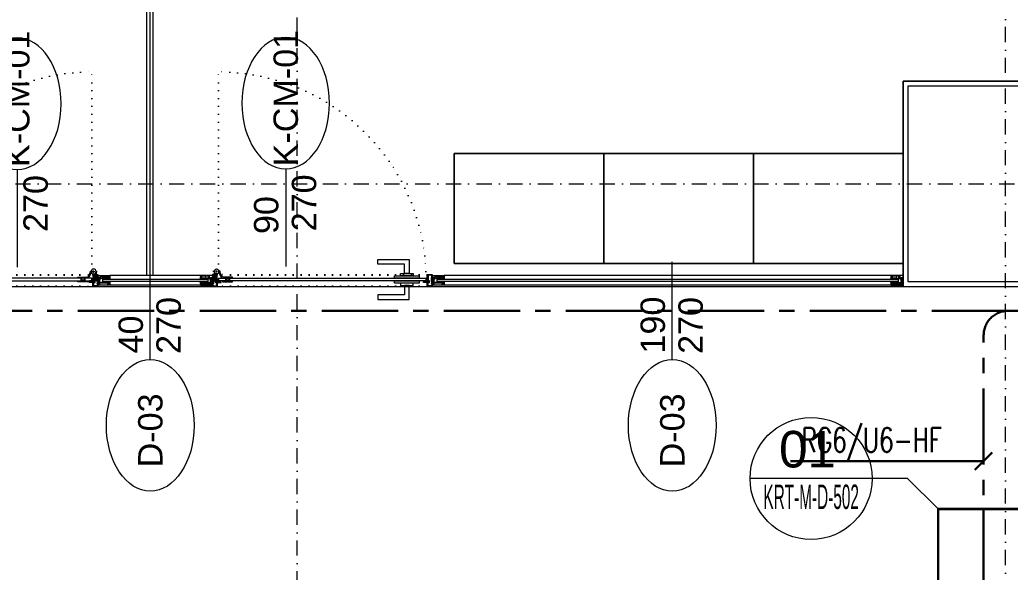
# Model space of a CAD drawing. Extents: x -2598 to 23780, y 0 to 8114.
# Drawn here: x 9563.5 to 9969.4, y 2245.9 to 2472.2 of the extents above; entities that cross this region are included whole.
import ezdxf
from ezdxf.enums import TextEntityAlignment as Align
from ezdxf.xclip import XClip

# ---------------------------------------------------------------- set-up
doc = ezdxf.new("R2010")
doc.units = 0
doc.header["$LTSCALE"] = 25
doc.header["$MEASUREMENT"] = 0
doc.header["$XCLIPFRAME"] = 0
for name, pattern in [('CENTER', [2, 1.25, -0.25, 0.25, -0.25]), ('DASHDOT', [1, 0.5, -0.25, 0, -0.25]), ('DASHDOT2', [0.5, 0.25, -0.125, 0, -0.125]), ('DOT2', [0.125, 0, -0.125]), ('HIDDEN2', [4.7625, 3.175, -1.5875])]:
    doc.linetypes.add(name, pattern=pattern)
doc.layers.get('0').update_dxf_attribs({"color": 9, "lineweight": 9})
for name, color, linetype, lineweight in [('0 @ 1', 9, 'Continuous', 9), ('01', 9, 'Continuous', 9), ('05', 9, 'Continuous', 9), ('06C', 9, 'Continuous', 9), ('06D', 9, 'Continuous', 9), ('07K', 9, 'Continuous', 9), ('10', 9, 'Continuous', 9), ('14', 9, 'Continuous', 9), ('15', 9, 'Continuous', 9), ('20', 9, 'DOT2', 9), ('21', 9, 'Continuous', 9), ('22', 8, 'Continuous', 9), ('24', 9, 'DASHDOT2', 9), ('35', 9, 'Continuous', 9), ('E-KABLO', 7, 'Continuous', 30)]:
    doc.layers.add(name, color=color, linetype=linetype, lineweight=lineweight)
doc.styles.add('Arial', font='arial.ttf', dxfattribs={"height": 2.5})
doc.styles.add('E-YAZI', font='txttw.shx')
pattern_1 = [(225, (-604.72494, -2171.82614), (-0.0883883476, 0.0883883476), []), (135, (-604.72494, -2171.82614), (0.0883883476, 0.0883883476), [])]

# ---------------------------------------------------------------- blocks, each defined once
blk = doc.blocks.new('0_doorno')
blk.add_lwpolyline([(4.5, 0), (12.5, 0)])
blk.add_ellipse((-0.891, 0), major_axis=(-5.391, 0), ratio=0.666667)
at = {"style": 'Arial'}
blk.add_attdef('YUKSEKLIK', text='', height=2, dxfattribs=at).set_placement((5, 12.3), align=Align.TOP_LEFT)
blk.add_attdef('KAPINO', text='', height=2, dxfattribs=at).set_placement((0, 0), align=Align.MIDDLE)
blk.add_attdef('GENISLIK', text='', height=2, dxfattribs=at).set_placement((5, -3.789), align=Align.BOTTOM_LEFT)
blk = doc.blocks.new('0_detailbox1')
blk.add_lwpolyline([(10.411, -2.5), (7.911, 0), (-5, 0)])
blk.add_circle((0, 0), 5)
at = {"style": 'Arial'}
blk.add_attdef('DETAYADI', text='', height=3, dxfattribs=at).set_placement((0, 0), align=Align.BOTTOM_CENTER)
blk.add_attdef('PAFTAADI', text='', height=2, dxfattribs=at).set_placement((0, -0.5), align=Align.TOP_CENTER)
blk = doc.blocks.new('Group-41-1')
for p, q in [((384804.5645, 69162.035), (384804.5645, 69161.585)), ((384805.1779, 69162.035), (384804.5645, 69162.035)), ((384805.1779, 69161.585), (384805.1779, 69162.035)), ((384804.5645, 69161.585), (384805.1779, 69161.585))]:
    blk.add_line(p, q)
at = {"flags": 128}
blk.add_lwpolyline([(384804.5645, 69162.035), (384805.1779, 69162.035), (384805.1779, 69161.585), (384804.5645, 69161.585)], close=True, dxfattribs=at)
blk = doc.blocks.new('Group-42-1')
at = {"layer": '05', "color": 7}
for p in [(-1.2267, 0), (-0.6133, 0), (0, 0)]:
    blk.add_blockref('Group-41-1', p, dxfattribs=at)
blk = doc.blocks.new('p-kolon_80x80')
blk.add_lwpolyline([(-40, -40), (40, -40), (40, 40), (-40, 40)], close=True)
blk = doc.blocks.new('g-kapı kolu-p')
for points in [[(11.85, 8.21), (-0.95, 8.21), (-0.95, 2.41), (0.95, 2.41), (0.95, 6.31), (11.85, 6.31), (11.85, 8.21)], [(11.85, -8.21), (-0.95, -8.21), (-0.95, -2.41), (0.95, -2.41), (0.95, -6.31), (11.85, -6.31), (11.85, -8.21)]]:
    blk.add_lwpolyline(points)
for points in [[(-5, 0.5), (5, 0.5), (5, 1.5), (-5, 1.5)], [(-2.65, 1.5), (2.65, 1.5), (2.65, 2.41), (-2.65, 2.41)], [(-5, -1.5), (5, -1.5), (5, -0.5), (-5, -0.5)], [(-2.65, -1.5), (2.65, -1.5), (2.65, -2.41), (-2.65, -2.41)]]:
    blk.add_lwpolyline(points, close=True)
blk = doc.blocks.new('k-cambölme-kapı-p')
at = {"layer": '10'}
h = blk.add_hatch(dxfattribs=at)
h.set_pattern_fill('NET', color=256, angle=135, style=0)
h.set_pattern_definition([(135, (3753.7029, 560.85184), (-0.0883883476, -0.0883883476), []), (225, (3753.7029, 560.85184), (0.0883883476, -0.0883883476), [])])
h.paths.add_polyline_path([(2.08, -0.06), (2.08, 0.02), (2.07, 0.04), (2.05, 0.07), (2.01, 0.09), (1.98, 0.1), (1.97, 0.1), (1.97, -0.29), (1.94, -0.29), (1.94, -0.43), (1.88, -0.49), (1.67, -0.49), (1.82, -0.29), (1.73, -0.29), (1.53, -0.5), (1.44, -0.5), (1.62, -0.32), (1.62, -0.29), (1.51, -0.29), (1.34, -0.42), (1.32, -0.44), (1.3, -0.48), (1.29, -0.51), (1.26, -0.57), (1.26, -0.31), (1.32, -0.29), (1.23, -0.29), (1.23, -0.53), (1.23, -0.59), (1.24, -0.62), (1.26, -0.64), (3.47, -0.64), (3.47, -0.58), (3.38, -0.35), (3.38, -0.3), (3.42, -0.25), (3.42, -0.2), (3.38, -0.16), (2.73, -0.16), (2.74, -0.2), (2.91, -0.2, -1), (2.91, -0.25)])
h.paths.add_polyline_path([(2.05, -0.18), (2.05, -0.21), (2.08, -0.23), (2.11, -0.24), (2.15, -0.25), (2.95, -0.27), (2.92, -0.29), (2.55, -0.29), (2.54, -0.31), (2.52, -0.33), (2.5, -0.34), (2.48, -0.34), (2.46, -0.34), (2.44, -0.32), (2.42, -0.3), (2.08, -0.3), (1.99, -0.11), (1.99, -0.07), (2.05, -0.07)], flags=16)
h.paths.add_polyline_path([(2.41, -0.34), (2.51, -0.5), (2.08, -0.5), (2.08, -0.34)], flags=16)
h.paths.add_polyline_path([(2.55, -0.33), (2.89, -0.33), (2.94, -0.33), (3.28, -0.34, 0.166992), (3.34, -0.55), (2.72, -0.55), (2.55, -0.36)], flags=16)
h.paths.add_polyline_path([(3.02, -0.22), (3.02, -0.2), (3.33, -0.2, 0.10606), (3.29, -0.33), (3.01, -0.27)], flags=16)
h = blk.add_hatch(dxfattribs=at)
h.set_pattern_fill('NET', color=256, angle=135, style=0)
h.set_pattern_definition([(45, (474.94443, 2280.71206), (0.0883883476, -0.0883883476), []), (315, (474.94443, 2280.71206), (-0.0883883476, -0.0883883476), [])])
h.paths.add_polyline_path([(87.27, -0.16), (87.26, -0.2), (87.09, -0.2, 1), (87.09, -0.25), (87.92, -0.25), (87.92, -0.01), (87.93, 0.03), (87.96, 0.05), (88, 0.07), (88.03, 0.07), (88.03, -0.29), (88.06, -0.29), (88.06, -0.43), (88.12, -0.49), (88.33, -0.49), (88.18, -0.29), (88.27, -0.29), (88.47, -0.5), (88.56, -0.5), (88.38, -0.32), (88.38, -0.29), (88.49, -0.29), (88.66, -0.42), (88.68, -0.44), (88.7, -0.48), (88.71, -0.51), (88.74, -0.57), (88.74, -0.31), (88.68, -0.29), (88.77, -0.29), (88.77, -0.53), (88.77, -0.59), (88.76, -0.62), (88.74, -0.64), (86.53, -0.64), (86.53, -0.58), (86.62, -0.35), (86.62, -0.3), (86.58, -0.25), (86.58, -0.2), (86.62, -0.16)])
h.paths.add_polyline_path([(87.28, -0.55), (87.45, -0.36), (87.45, -0.33), (87.11, -0.33), (87.06, -0.33), (87.03, -0.31), (86.99, -0.27), (86.98, -0.22), (86.98, -0.2), (86.67, -0.2, -0.292264), (86.66, -0.55)], flags=16)
h.paths.add_polyline_path([(87.48, -0.51), (87.59, -0.51), (87.53, -0.43)], flags=16)
h.paths.add_polyline_path([(87.56, -0.4), (87.69, -0.5), (87.92, -0.5), (87.92, -0.34), (87.59, -0.34)], flags=16)
h.paths.add_polyline_path([(87.62, -0.53), (87.71, -0.62), (87.71, -0.53)], flags=16)
at = {"layer": '10', "linetype": 'DASHDOT', "ltscale": 0.05}
for points in [[(1.71, 2.14), (1.71, 4.9)], [(3.22, 3.63), (0.2, 3.63)], [(6.13, 1.44), (6.13, -0.55)]]:
    blk.add_lwpolyline(points, dxfattribs=at)
at = {"layer": '10'}
for points in [[(1.97, -0.29), (1.97, 2.13), (2.05, 2.13), (2.05, 2.28, 0.414214), (1.89, 2.44), (0.08, 2.44, 0.414214), (0, 2.36), (0, -2.36, 0.414214), (0.08, -2.44), (2.05, -2.44), (2.05, -2.25), (2.05, -2.23), (2.05, -2.23), (2.05, -2.23), (2.05, -2.23), (2.05, -2.23), (2.05, -0.89)], [(88.03, -0.29), (88.03, 2.13), (87.95, 2.13), (87.95, 2.28, -0.414214), (88.11, 2.44), (89.92, 2.44, -0.414214), (90, 2.36), (90, -2.36, -0.414214), (89.92, -2.44), (87.95, -2.44), (87.95, -2.25), (87.95, -2.23), (87.95, -2.23), (87.95, -2.23), (87.95, -2.23), (87.95, -2.23), (87.95, -0.89)], [(1.51, -0.29), (1.34, -0.42), (1.32, -0.44), (1.3, -0.48), (1.29, -0.51), (1.26, -0.57), (1.26, -0.31), (1.32, -0.29), (1.23, -0.29), (1.23, -0.53), (1.23, -0.59), (1.24, -0.62), (1.26, -0.64), (3.47, -0.64), (3.47, -0.58), (3.38, -0.35), (3.38, -0.3), (3.42, -0.25), (3.42, -0.2), (3.38, -0.16), (2.73, -0.16), (2.74, -0.2), (2.91, -0.2, -1), (2.91, -0.25, -1)], [(88.49, -0.29), (88.66, -0.42), (88.68, -0.44), (88.7, -0.48), (88.71, -0.51), (88.74, -0.57), (88.74, -0.31), (88.68, -0.29), (88.77, -0.29), (88.77, -0.53), (88.77, -0.59), (88.76, -0.62), (88.74, -0.64), (86.53, -0.64), (86.53, -0.58), (86.62, -0.35), (86.62, -0.3), (86.58, -0.25), (86.58, -0.2), (86.62, -0.16), (87.27, -0.16), (87.26, -0.2), (87.09, -0.2, 1), (87.09, -0.25, 1)], [(86.66, -0.55), (87.28, -0.55), (87.45, -0.36), (87.45, -0.33), (87.11, -0.33), (87.06, -0.33), (87.03, -0.31), (86.99, -0.27), (86.98, -0.22), (86.98, -0.2), (86.67, -0.2, 1)]]:
    blk.add_lwpolyline(points, format="xyb", dxfattribs=at)
for points in [[(1.82, 2.27), (0.16, 2.27), (0.16, 2.03), (0.38, 2.03), (0.38, 1.92), (0.22, 1.92), (0.22, 1.16), (0.35, 1.16), (0.35, -0.41), (0.22, -0.41), (0.22, -1.23), (0.36, -1.23), (0.36, -1.38), (0.16, -1.38), (0.16, -2.24), (1.82, -2.24), (1.82, -1.72), (1.62, -1.72), (1.62, -1.58), (1.82, -1.58), (1.82, -1.37), (1.61, -1.37), (1.61, -1.24), (1.74, -1.24), (1.74, -0.85), (1.06, -0.85), (1.06, -0.13), (1.5, -0.13), (1.5, 1.92), (1.57, 2.03), (1.82, 2.03), (1.82, 2.27)], [(0.69, 3.63), (0.69, 2.44)], [(0.69, 2.27), (0.69, -0.24), (1.06, -0.24)], [(1.06, 2.44), (1.06, 2.86)], [(1.06, -0.13), (1.06, 2.27)], [(1.5, 1.92), (1.06, 1.92)], [(1.17, 1.92), (1.17, -0.13)], [(2.91, -0.25), (2.08, -0.06), (2.08, 0.02), (2.07, 0.04), (2.05, 0.07), (2.01, 0.09), (1.98, 0.1), (1.97, 0.1)], [(3.84, 0.88), (2.63, 3.22)], [(4.07, 1.27), (2.67, 3.99)], [(8.14, 0.88), (8.14, 1.27), (4.07, 1.27)], [(5.3, 0.88), (5.3, -0.16)], [(5.5, 1.27), (5.77, 0.97), (5.77, 0.88)], [(5.59, 0.88), (5.59, -0.16)], [(6.76, 1.27), (6.49, 0.97), (6.49, 0.88)], [(6.67, 0.88), (6.67, -0.16)], [(6.96, 0.88), (6.96, -0.16)], [(87.09, -0.25), (87.92, -0.25), (87.92, -0.01), (87.93, 0.03), (87.96, 0.05), (88, 0.07), (88.03, 0.07)], [(88.18, 2.27), (89.84, 2.27), (89.84, 2.03), (89.62, 2.03), (89.62, 1.92), (89.78, 1.92), (89.78, 1.16), (89.65, 1.16), (89.65, -0.41), (89.78, -0.41), (89.78, -1.23), (89.64, -1.23), (89.64, -1.38), (89.84, -1.38), (89.84, -2.24), (88.18, -2.24), (88.18, -1.72), (88.38, -1.72), (88.38, -1.58), (88.18, -1.58), (88.18, -1.37), (88.39, -1.37), (88.39, -1.24), (88.26, -1.24), (88.26, -0.85), (88.94, -0.85), (88.94, -0.13), (88.5, -0.13), (88.5, 1.92), (88.43, 2.03), (88.18, 2.03), (88.18, 2.27)], [(2.05, -0.89), (3.59, -0.89), (3.59, -0.64), (1.23, -0.64), (1.23, -0.29), (1.97, -0.29)], [(1.62, -0.29), (1.62, -0.32), (1.44, -0.5), (1.53, -0.5), (1.73, -0.29)], [(1.82, -0.29), (1.67, -0.49), (1.88, -0.49), (1.94, -0.43), (1.94, -0.29)], [(3.34, -0.55), (2.72, -0.55), (2.55, -0.36), (2.55, -0.33), (2.89, -0.33), (2.94, -0.33)], [(3.28, -0.34), (3.28, -0.34), (2.94, -0.33)], [(3.01, -0.27), (3.02, -0.22), (3.02, -0.2), (3.33, -0.2)], [(3.01, -0.27), (3.29, -0.33), (3.29, -0.33)], [(4.06, -0.16), (4.06, -0.55), (8.14, -0.55)], [(8.14, -0.55), (8.14, -0.16)], [(87.95, -0.89), (86.41, -0.89), (86.41, -0.64), (88.77, -0.64), (88.77, -0.29), (88.03, -0.29)], [(87.59, -0.51), (87.53, -0.43), (87.48, -0.51), (87.59, -0.51)], [(88.18, -0.29), (88.33, -0.49), (88.12, -0.49), (88.06, -0.43), (88.06, -0.29)], [(88.38, -0.29), (88.38, -0.32), (88.56, -0.5), (88.47, -0.5), (88.27, -0.29)]]:
    blk.add_lwpolyline(points, dxfattribs=at)
for points in [[(1.99, -0.07), (2.05, -0.07), (2.05, -0.18), (2.05, -0.21), (2.08, -0.23), (2.11, -0.24), (2.15, -0.25), (2.95, -0.27), (2.92, -0.29), (2.55, -0.29), (2.54, -0.31), (2.52, -0.33), (2.5, -0.34), (2.48, -0.34), (2.46, -0.34), (2.44, -0.32), (2.42, -0.3), (2.08, -0.3), (1.99, -0.11)], [(2.08, -0.5), (2.08, -0.34), (2.41, -0.34), (2.51, -0.5), (2.51, -0.5)], [(87.92, -0.5), (87.92, -0.34), (87.59, -0.34), (87.56, -0.4), (87.69, -0.5)], [(87.62, -0.53), (87.71, -0.53), (87.71, -0.62)]]:
    blk.add_lwpolyline(points, close=True, dxfattribs=at)
blk.add_circle((1.71, 3.65), 1.02, dxfattribs=at)
for centre, start, end in [((3.6, -0.37), 176.143, 214.0649), ((3.6, -0.37), 148.8979, 173.1144), ((86.4, -0.37), 325.9351, 31.1021)]:
    blk.add_arc(centre, 0.322, start, end, dxfattribs=at)
at = {"layer": '15', "linetype": 'DOT2'}
blk.add_lwpolyline([(2.48, 0.36), (2.48, 85.36)], dxfattribs=at)
at = {"layer": '15'}
blk.add_lwpolyline([(2.58, 0.88), (87.42, 0.88), (87.52, 0.78), (87.52, -0.05), (87.42, -0.16), (2.58, -0.16), (2.58, -0.16), (2.48, -0.05), (2.48, 0.78), (2.58, 0.88)], dxfattribs=at)
at = {"layer": '15', "linetype": 'DOT2'}
blk.add_arc((2.48, 0.36), 85.04, 0, 90, dxfattribs=at)
at = {"layer": '20'}
for p, q in [((87.95, 2.43), (2.05, 2.43)), ((87.95, 2.13), (2.05, 2.13)), ((87.95, -2.23), (2.05, -2.23)), ((87.95, -2.44), (2.05, -2.44))]:
    blk.add_line(p, q, dxfattribs=at)
at = {"layer": '06C', "xscale": -1}
blk.add_blockref('g-kapı kolu-p', (79.64, 0.38), dxfattribs=at)
blk = doc.blocks.new('p-strahle-alüminyumdoğramaprofili')
at = {"layer": '10'}
h = blk.add_hatch(dxfattribs=at)
h.set_pattern_fill('NET', color=256, angle=315, style=0)
h.set_pattern_definition(pattern_1)
h.paths.add_polyline_path([(-4.62, 2.65), (-4.68, 2.65), (-4.72, 2.75), (-4.72, 2.8), (-4.69, 2.8), (-4.69, 2.92), (-4.98, 2.92), (-4.98, 2.8), (-4.95, 2.8), (-4.99, 2.65), (-5.08, 2.66), (-5.25, 2.28), (-5.14, 2.28), (-5.14, 2.33), (-4.98, 2.52, 0.2599), (-4.9, 2.28), (-4.66, 2.28, 0.382682)])
h.paths.add_polyline_path([(-4.86, 2.52), (-4.67, 2.52, -2.16717)], flags=16)
h = blk.add_hatch(dxfattribs=at)
h.set_pattern_fill('NET', color=256, angle=315, style=0)
h.set_pattern_definition(pattern_1)
h.paths.add_polyline_path([(-4.62, 0.88), (-4.68, 0.88), (-4.72, 0.77), (-4.72, 0.73), (-4.69, 0.73), (-4.69, 0.6), (-4.98, 0.6), (-4.98, 0.73), (-4.95, 0.73), (-4.99, 0.88), (-5.08, 0.87), (-5.25, 1.24), (-5.14, 1.24), (-5.14, 1.2), (-4.98, 1.01, -0.2599), (-4.9, 1.24), (-4.66, 1.24, -0.382682)])
h.paths.add_polyline_path([(-4.86, 1), (-4.67, 1, 2.16717)], flags=16)
h = blk.add_hatch(dxfattribs=at)
h.set_pattern_fill('NET', color=256, angle=315, style=0)
h.set_pattern_definition([(225, (-608.45214, -2173.53612), (-0.0883883476, 0.0883883476), []), (135, (-608.45214, -2173.53612), (0.0883883476, 0.0883883476), [])])
h.paths.add_polyline_path([(-3.45, 2.28), (-3.45, 2.57), (-4.49, 2.57), (-4.49, 2.28)])
h = blk.add_hatch(dxfattribs=at)
h.set_pattern_fill('NET', color=256, angle=315, style=0)
h.set_pattern_definition([(225, (-608.45214, -2180.04526), (-0.0883883476, 0.0883883476), []), (135, (-608.45214, -2180.04526), (0.0883883476, 0.0883883476), [])])
h.paths.add_polyline_path([(-3.45, 0.93), (-3.45, 1.24), (-4.49, 1.24), (-4.49, 0.93)])
h = blk.add_hatch(dxfattribs=at)
h.set_pattern_fill('NET', color=256, angle=315, style=0)
h.set_pattern_definition([(225, (-629.50454, -2177.58922), (-0.0883883476, 0.0883883476), []), (135, (-629.50454, -2177.58922), (0.0883883476, 0.0883883476), [])])
h.paths.add_polyline_path([(0, 0.68), (0, 1.75), (-0.18, 1.75), (-0.18, 0.68)])
for points in [[(-5.08, 2.66), (-5.25, 2.28)], [(-5.09, 0.88), (-5.25, 1.24)], [(-4.98, 2.52), (-5.14, 2.33), (-5.14, 2.28)], [(-4.98, 1.01), (-5.14, 1.2), (-5.14, 1.24)], [(-4.92, 3.6), (-4.92, 3.16), (-4.61, 3.16), (-4.61, 2.87), (-4.52, 2.87), (-4.62, 2.65), (-4.68, 2.65), (-4.72, 2.75), (-4.72, 2.8), (-4.69, 2.8), (-4.69, 3.05), (-4.98, 3.05), (-4.98, 2.8), (-4.95, 2.8), (-4.99, 2.65), (-5.08, 2.66), (-5.07, 3.76), (-0.11, 3.76)], [(-4.69, 2.92), (-4.98, 2.92)], [(-4.71, 0.6), (-4.98, 0.6)], [(-2.83, 0.2), (-2.67, 0.2), (-2.67, -0.04), (-4.87, -0.04), (-4.87, 0.19), (-4.57, 0.19), (-4.57, 0.73), (-2.67, 0.73)], [(-4.52, 2.87), (-4.49, 2.87), (-4.49, 2.26)], [(-4.49, 0.93), (-4.49, 0.93), (-4.49, 1.26)], [(-3.45, 2.26), (-3.45, 2.57)], [(-3.45, 1.26), (-3.45, 0.93)], [(-2.08, 0.93), (-2.08, 2.57)], [(-0.18, 0.68), (0, 0.68), (0, 1.75)], [(-0.18, 1.75), (0, 1.75)]]:
    blk.add_lwpolyline(points, dxfattribs=at)
for points in [[(-0.18, 2.74), (-0.18, 2.21), (0, 2.21), (0, 2.08), (-0.18, 2.08), (-0.18, 0.43), (0, 0.43), (0, 0), (-0.12, 0), (-0.12, -0.24), (-5.09, -0.24), (-5.09, 0.88), (-4.98, 0.88), (-4.94, 0.7), (-4.99, 0.7), (-4.99, 0.33), (-4.71, 0.33), (-4.71, 0.88), (-4.56, 0.88), (-4.52, 0.93), (-1.28, 0.93), (-1.2, 1.22), (-0.9, 1.22), (-0.9, 0.62), (-0.58, 0.62), (-0.58, 2.74)], [(-2.03, 0.78), (-1.35, 0.78), (-1.35, 0.08), (-1.28, 0.04), (-1.28, -0.04), (-2.09, -0.04), (-2.09, 0.1), (-2.03, 0.15)]]:
    blk.add_lwpolyline(points, close=True, dxfattribs=at)
for points in [[(-0.57, 3.26), (-0.57, 3.62), (-4.89, 3.62), (-4.89, 3.65, 0.561743), (-4.97, 3.66, 0.595966), (-4.92, 3.6, -2.204878)], [(-4.67, 2.52), (-4.86, 2.52, 1)], [(-4.67, 1), (-4.86, 1, -1)], [(-4.61, 2.87), (-4.49, 3.45, -0.833203), (-4.18, 3.44, -0.447088)], [(-4.49, 2.57), (-1.23, 2.57, -0.414214), (-0.9, 2.25), (-0.9, 1.22)], [(-4.18, 3.44), (-4.18, 2.99, 0.414214), (-4.07, 2.89), (-0.82, 2.89), (-0.82, 3.62)], [(-2.67, 0.73), (-2.67, 0.32), (-2.83, 0.32, 1), (-2.83, 0.2, -1)], [(-0.11, 3.76), (-0.11, 3.62), (-0.45, 3.62), (-0.45, 3.14, -1), (-0.66, 3.14)], [(-0.66, 3.14, -0.305404), (-0.57, 3.26, -5.773092)]]:
    blk.add_lwpolyline(points, format="xyb", dxfattribs=at)
for centre, radius, start, end in [((-4.73, 2.47), 0.253, 168.6676, 234.1258), ((-4.73, 1.06), 0.253, 125.8742, 191.3324), ((-4.77, 2.44), 0.125, 139.5402, 40.4598), ((-4.77, 1.08), 0.125, 319.5402, 220.4598), ((-4.84, 2.48), 0.273, 305.9738, 36.4289), ((-4.84, 1.04), 0.273, 323.5711, 54.0262)]:
    blk.add_arc(centre, radius, start, end, dxfattribs=at)
blk = doc.blocks.new('*U312')
at = {"layer": '06D'}
for points in [[(4.95, 4), (188.05, 4)], [(4.95, 0), (188.04, 0)]]:
    blk.add_lwpolyline(points, dxfattribs=at)
at = {"layer": '15'}
for points in [[(1.96, 2.5), (191.04, 2.5)], [(191.04, 1.5), (1.96, 1.5)]]:
    blk.add_lwpolyline(points, dxfattribs=at)
at = {"layer": '0 @ 1', "linetype": 'Continuous', "xscale": -1}
blk.add_blockref('p-strahle-alüminyumdoğramaprofili', (-0.12, 0.24), dxfattribs=at)
at = {"layer": '0 @ 1', "linetype": 'Continuous'}
blk.add_blockref('p-strahle-alüminyumdoğramaprofili', (193.12, 0.24), dxfattribs=at)
blk = doc.blocks.new('*U314')
at = {"layer": '06D'}
for points in [[(4.95, 4), (42.05, 4)], [(4.95, 0), (42.04, 0)]]:
    blk.add_lwpolyline(points, dxfattribs=at)
at = {"layer": '15'}
for points in [[(1.96, 2.5), (45.04, 2.5)], [(45.04, 1.5), (1.96, 1.5)]]:
    blk.add_lwpolyline(points, dxfattribs=at)
at = {"layer": '0 @ 1', "linetype": 'Continuous', "xscale": -1}
blk.add_blockref('p-strahle-alüminyumdoğramaprofili', (-0.12, 0.24), dxfattribs=at)
at = {"layer": '0 @ 1', "linetype": 'Continuous'}
blk.add_blockref('p-strahle-alüminyumdoğramaprofili', (47.12, 0.24), dxfattribs=at)
blk = doc.blocks.new('*U313')
at = {"layer": '06D'}
for points in [[(4.95, 4), (438.09, 4)], [(4.95, 0), (438.07, 0)]]:
    blk.add_lwpolyline(points, dxfattribs=at)
at = {"layer": '15'}
for points in [[(1.96, 2.5), (441.08, 2.5)], [(441.08, 1.5), (1.96, 1.5)]]:
    blk.add_lwpolyline(points, dxfattribs=at)
at = {"layer": '0 @ 1', "linetype": 'Continuous', "xscale": -1}
blk.add_blockref('p-strahle-alüminyumdoğramaprofili', (-0.12, 0.24), dxfattribs=at)
at = {"layer": '0 @ 1', "linetype": 'Continuous'}
blk.add_blockref('p-strahle-alüminyumdoğramaprofili', (443.16, 0.24), dxfattribs=at)

msp = doc.modelspace()

# ---------------------------------------------------------------- linework, layer by layer
at = {"layer": '14'}
msp.add_lwpolyline([(9990.5, 2447), (9925.5, 2447), (9925.5, 2363), (10014.5, 2363)], dxfattribs=at)
at = {"layer": '21', "linetype": 'DASHDOT2'}
msp.add_lwpolyline([(9677.23, 287.1), (9677.23, 2538.75)], dxfattribs=at)
at = {"layer": '21', "linetype": 'HIDDEN2', "ltscale": 0.1, "const_width": 1}
msp.add_lwpolyline([(9939.87, 2271.8), (10517.49, 2271.8), (10517.49, 1816.58), (9939.87, 1816.58)], close=True, dxfattribs=at)
at = {"layer": '24'}
for points in [[(9967.5, 195), (9967.5, 4035)], [(6827.5, 2405), (11027.5, 2405)]]:
    msp.add_lwpolyline(points, dxfattribs=at)
at = {"layer": '35'}
msp.add_lwpolyline([(7909.5, 2803), (8525.5, 2803), (8525.5, 2363), (10472.5, 2363), (10472.5, 2240), (9967.4, 2240), (10004.84, 1897.89, 0.099521), (7703.07, 1167.17)], format="xyb", dxfattribs=at)
msp.add_lwpolyline([(9235.5, 2743), (9235.5, 2447), (9309.5, 2447), (9309.5, 2363), (9925.5, 2363), (9925.5, 2447), (9990.5, 2447), (9990.5, 2743), (9925.5, 2743), (9925.5, 2803), (9309.5, 2803), (9309.5, 2743)], close=True, dxfattribs=at)
at = {"layer": 'E-KABLO', "color": 6, "linetype": 'CENTER'}
for p, q in [((9968.54, 2352.96), (8984.4, 2352.96)), ((9968.54, 2352.96), (10493.7, 2352.96)), ((9958.54, 2239.96), (9958.54, 2342.96))]:
    msp.add_line(p, q, dxfattribs=at)
at = {"layer": 'E-KABLO'}
for p, q in [((9961.98, 2294.9), (9954.91, 2287.83)), ((9958.45, 2291.37), (9879.45, 2291.37))]:
    msp.add_line(p, q, dxfattribs=at)
at = {"layer": 'E-KABLO', "color": 6, "linetype": 'CENTER'}
msp.add_arc((9968.54, 2342.96), 10, 90, 180, dxfattribs=at)

# ---------------------------------------------------------------- block references
at = {"linetype": 'Continuous'}
ref = msp.add_blockref('*U313', (9615.5, 2803), dxfattribs=dict(at, rotation=270))
XClip(ref).set_block_clipping_path([(-0.8713492534, -0.420901659), (435.5811842137, 4)])
at = {"linetype": 'Continuous', "rotation": 180}
for name, p in [('*U314', (9642.5, 2367.42)), ('*U312', (9925.5, 2367.42))]:
    msp.add_blockref(name, p, dxfattribs=at)
at = {"layer": '01'}
msp.add_blockref('p-kolon_80x80', (9967.5, 2405), dxfattribs=at)
at = {"layer": '05', "color": 7, "xscale": 100, "yscale": 100, "zscale": 100, "rotation": 180}
msp.add_blockref('Group-42-1', (38490259.29, 6918575.92), dxfattribs=at)
at = {"layer": '07K', "xscale": -1}
msp.add_blockref('k-cambölme-kapı-p', (9595.5, 2365.44), dxfattribs=at)
at = {"layer": '07K'}
msp.add_blockref('k-cambölme-kapı-p', (9642.5, 2365.44), dxfattribs=at)
at = {"layer": '21'}
ref = msp.add_blockref('0_detailbox1', (9887.82, 2284.3), dxfattribs=dict(at, xscale=5, yscale=5, zscale=5))
ref.add_attrib('DETAYADI', '01', dxfattribs={"layer": '0', "height": 15, "style": 'Arial'}).set_placement((9886.33, 2284.3), align=Align.BOTTOM_CENTER)
ref.add_attrib('PAFTAADI', 'KRT-M-D-502', dxfattribs={"layer": '0', "height": 10, "style": 'Arial', "width": 0.45}).set_placement((9887.86, 2281.8), align=Align.TOP_CENTER)
at = {"layer": '22'}
ref = msp.add_blockref('0_doorno', (9562.5, 2433.33), dxfattribs=dict(at, xscale=-5, yscale=5, zscale=5, rotation=90))
ref.add_attrib('KAPINO', 'K-CM-01', dxfattribs={"layer": '0', "height": 10, "rotation": 90, "style": 'Arial'}).set_placement((9562.5, 2439.84), align=Align.MIDDLE)
ref.add_attrib('GENISLIK', '90', dxfattribs={"layer": '0', "height": 10, "rotation": 90, "style": 'Arial'}).set_placement((9562.5, 2384.17), align=Align.BOTTOM_LEFT)
ref.add_attrib('YUKSEKLIK', '270', dxfattribs={"layer": '0', "height": 10, "rotation": 90, "style": 'Arial'}).set_placement((9565, 2385.28), align=Align.TOP_LEFT)
ref = msp.add_blockref('0_doorno', (9672.5, 2433.59), dxfattribs=dict(at, xscale=-5, yscale=5, zscale=5, rotation=90))
ref.add_attrib('KAPINO', 'K-CM-01', dxfattribs={"layer": '0', "height": 10, "rotation": 90, "style": 'Arial'}).set_placement((9672.5, 2440.1), align=Align.MIDDLE)
ref.add_attrib('GENISLIK', '90', dxfattribs={"layer": '0', "height": 10, "rotation": 90, "style": 'Arial'}).set_placement((9672.5, 2384.43), align=Align.BOTTOM_LEFT)
ref.add_attrib('YUKSEKLIK', '270', dxfattribs={"layer": '0', "height": 10, "rotation": 90, "style": 'Arial'}).set_placement((9675, 2385.54), align=Align.TOP_LEFT)
ref = msp.add_blockref('0_doorno', (9617, 2310.5), dxfattribs=dict(at, xscale=5, yscale=5, zscale=5, rotation=90))
ref.add_attrib('KAPINO', 'D-03', dxfattribs={"layer": '0', "height": 10, "rotation": 90, "style": 'Arial'}).set_placement((9617.01, 2303.99), align=Align.MIDDLE)
ref.add_attrib('GENISLIK', '40', dxfattribs={"layer": '0', "height": 10, "rotation": 90, "style": 'Arial'}).set_placement((9617, 2335.5), align=Align.BOTTOM_LEFT)
ref.add_attrib('YUKSEKLIK', '270', dxfattribs={"layer": '0', "height": 10, "rotation": 90, "style": 'Arial'}).set_placement((9619.5, 2335.32), align=Align.TOP_LEFT)
ref = msp.add_blockref('0_doorno', (9830.93, 2310.5), dxfattribs=dict(at, xscale=5, yscale=5, zscale=5, rotation=90))
ref.add_attrib('KAPINO', 'D-03', dxfattribs={"layer": '0', "height": 10, "rotation": 90, "style": 'Arial'}).set_placement((9830.94, 2303.99), align=Align.MIDDLE)
ref.add_attrib('GENISLIK', '190', dxfattribs={"layer": '0', "height": 10, "rotation": 90, "style": 'Arial'}).set_placement((9830.93, 2335.5), align=Align.BOTTOM_LEFT)
ref.add_attrib('YUKSEKLIK', '270', dxfattribs={"layer": '0', "height": 10, "rotation": 90, "style": 'Arial'}).set_placement((9833.43, 2335.32), align=Align.TOP_LEFT)

# ---------------------------------------------------------------- texts
at = {"layer": 'E-KABLO', "color": 3, "linetype": 'Continuous', "style": 'E-YAZI', "width": 0.7}
msp.add_text('RG6/U6-HF', height=10, dxfattribs=at).set_placement((9883.88, 2295.07))

doc.saveas('drawing.dxf')
